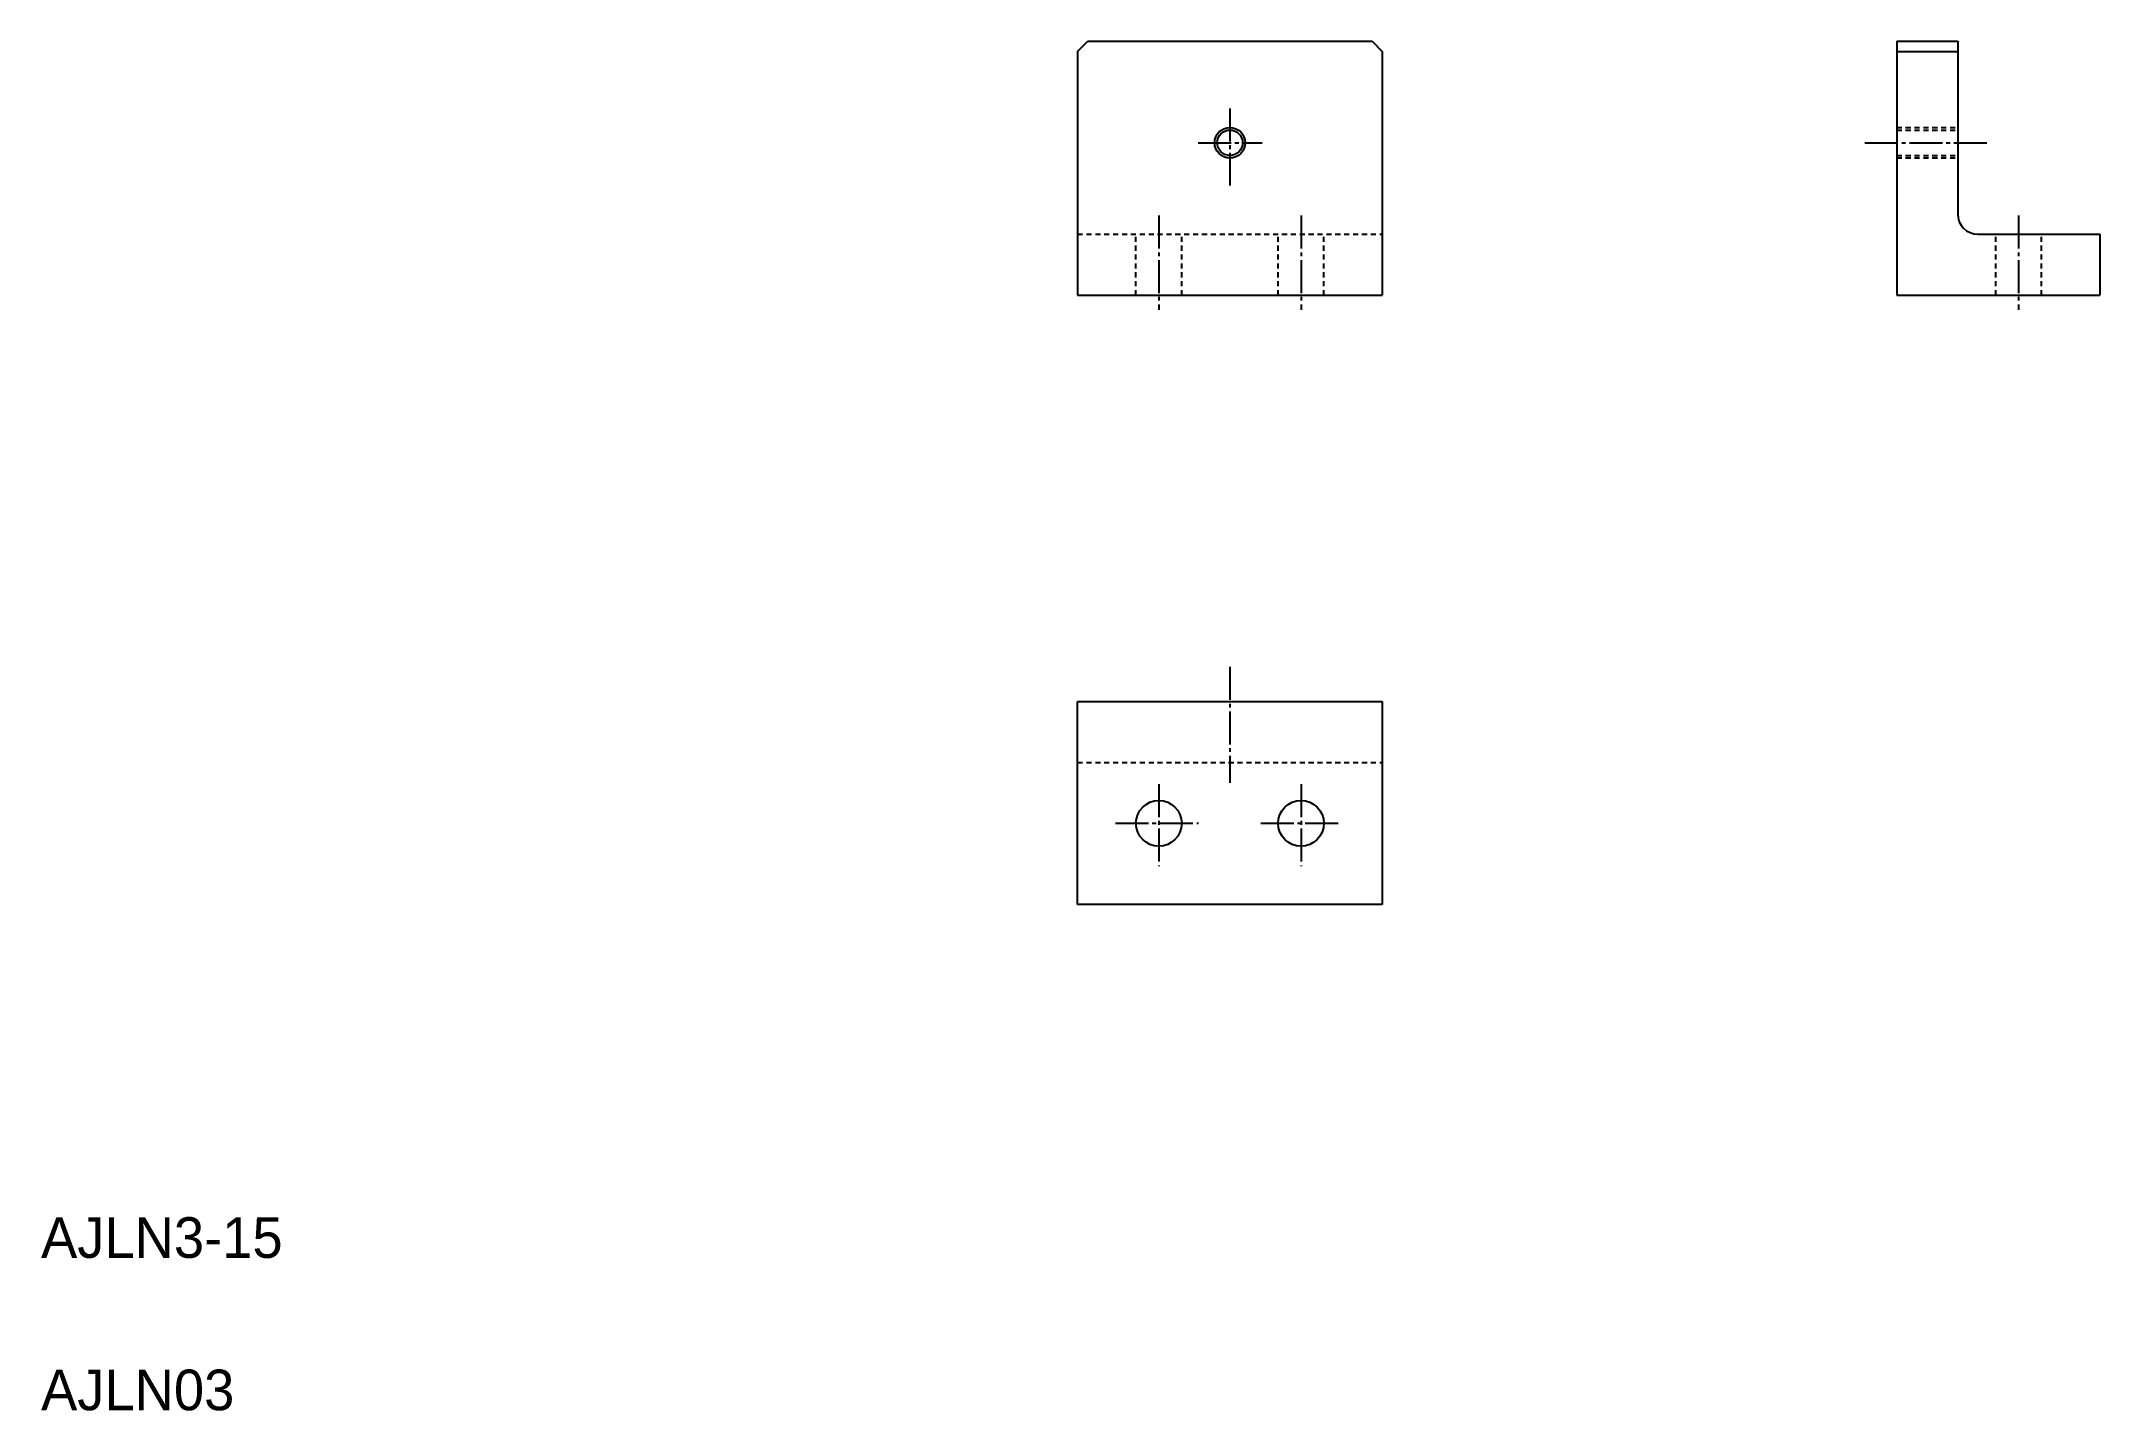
# Model space of a CAD drawing. Extents: x 10 to 213, y 10 to 145.
import ezdxf

# ---------------------------------------------------------------- set-up
doc = ezdxf.new("R2010")
doc.units = 0
doc.header["$LTSCALE"] = 0.25
doc.linetypes.add('CENTER', pattern=[17.5, 13, -1.5, 1.5, -1.5])
doc.linetypes.add('DASHED', pattern=[3.5, 2, -1.5])
doc.layers.get('0').update_dxf_attribs({"linetype": 'CONTINUOUS'})
doc.layers.add('CENTER', color=1, linetype='CENTER')

msp = doc.modelspace()

# ---------------------------------------------------------------- linework, layer by layer
at = {"color": 7, "linetype": 'CONTINUOUS'}
for p, q in [((112.06, 143.78), (113.06, 144.78)), ((113.06, 144.78), (141.06, 144.78)), ((141.06, 144.78), (142.06, 143.78)), ((192.72, 144.78), (198.72, 144.78)), ((192.72, 144.78), (192.72, 119.78)), ((198.72, 144.78), (198.72, 127.78)), ((112.06, 143.78), (112.06, 119.78)), ((142.06, 143.78), (142.06, 119.78)), ((200.72, 125.78), (212.72, 125.78)), ((212.72, 125.78), (212.72, 119.78)), ((112.06, 119.78), (142.06, 119.78)), ((192.72, 119.78), (212.72, 119.78)), ((112.06, 59.78), (112.06, 79.78)), ((112.06, 79.78), (142.06, 79.78)), ((142.06, 79.78), (142.06, 59.78)), ((142.06, 59.78), (112.06, 59.78))]:
    msp.add_line(p, q, dxfattribs=at)
for p, q in [((192.72, 143.78), (198.72, 143.78)), ((119.56, 73.78), (119.56, 73.78)), ((127.06, 73.78), (127.06, 73.78))]:
    msp.add_line(p, q)
at = {"color": 3, "linetype": 'DASHED'}
for p, q in [((192.72, 136.28), (198.72, 136.28)), ((192.72, 136.03), (198.72, 136.03)), ((192.72, 133.53), (198.72, 133.53)), ((192.72, 133.28), (198.72, 133.28)), ((112.06, 125.78), (142.06, 125.78)), ((117.81, 119.78), (117.81, 125.78)), ((122.31, 119.78), (122.31, 125.78)), ((131.81, 119.78), (131.81, 125.78)), ((136.31, 119.78), (136.31, 125.78)), ((202.47, 119.78), (202.47, 125.78)), ((206.97, 119.78), (206.97, 125.78)), ((112.06, 73.78), (142.06, 73.78))]:
    msp.add_line(p, q, dxfattribs=at)
at = {"color": 3, "linetype": 'CONTINUOUS'}
msp.add_circle((127.06, 134.78), 1.5, dxfattribs=at)
at = {"color": 7, "linetype": 'CONTINUOUS'}
for centre, radius in [((127.06, 134.78), 1.25), ((120.06, 67.78), 2.25), ((134.06, 67.78), 2.25)]:
    msp.add_circle(centre, radius, dxfattribs=at)
msp.add_arc((200.72, 127.78), 2, 180, 270, dxfattribs=at)
at = {"layer": 'CENTER', "color": 1, "linetype": 'CENTER'}
for p, q in [((127.06, 138.16), (127.06, 130.57)), ((123.93, 134.78), (130.24, 134.78)), ((189.59, 134.78), (201.79, 134.78)), ((120.06, 127.61), (120.06, 118.34)), ((134.06, 127.61), (134.06, 118.34)), ((204.72, 127.61), (204.72, 118.34)), ((127.06, 83.18), (127.06, 71.76)), ((120.06, 71.64), (120.06, 63.55)), ((134.06, 71.64), (134.06, 63.55)), ((115.79, 67.78), (123.96, 67.78)), ((130.09, 67.78), (137.87, 67.78))]:
    msp.add_line(p, q, dxfattribs=at)

# ---------------------------------------------------------------- texts
for s, p in [('AJLN3-15', (10, 25)), ('AJLN03', (10, 10))]:
    msp.add_text(s, height=4).set_placement(p)

doc.saveas('drawing.dxf')
